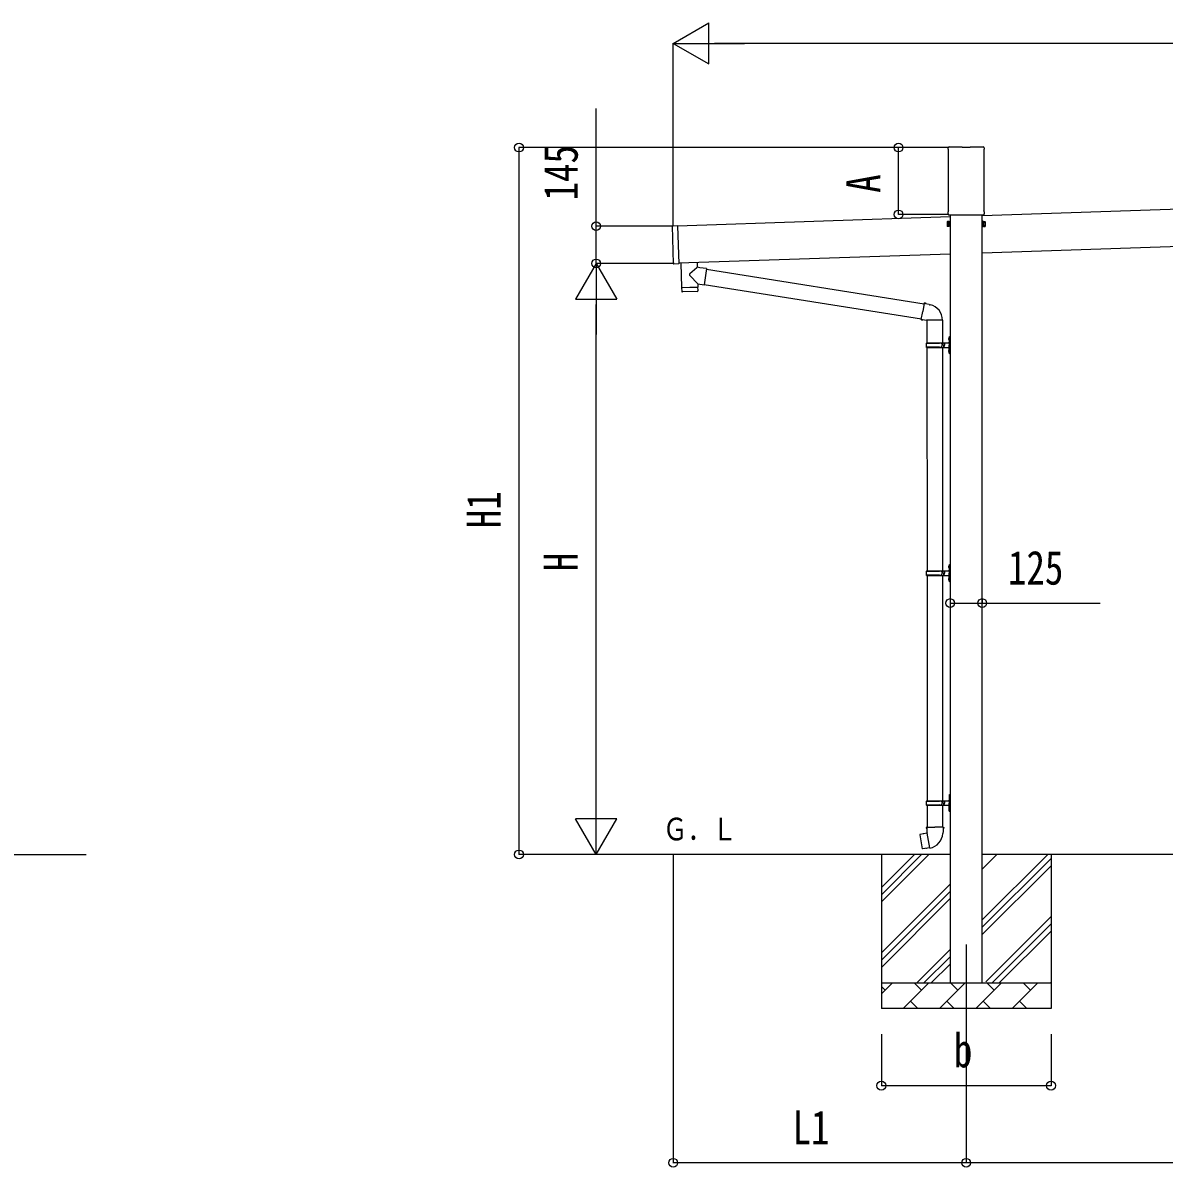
# Model space of a CAD drawing. Units: millimetres, scale not verified. Extents: x -16820 to 16820, y -11880 to 11880.
# Drawn here: x -7907 to -3467, y -4200 to 253 of the extents above; entities that cross this region are included whole.
import ezdxf
from ezdxf.enums import TextEntityAlignment as Align

# ---------------------------------------------------------------- set-up
doc = ezdxf.new("R2010")
doc.units = ezdxf.units.MM
doc.header["$LTSCALE"] = 50
for name, color, linetype in [('0-0_0', 7, 'Continuous'), ('0-4_YKK_12', 2, 'Continuous'), ('0-5_YKK_13', 4, 'Continuous'), ('0-6_YKK_A1', 4, 'Continuous'), ('0-7_YKK_D', 6, 'Continuous')]:
    doc.layers.add(name, color=color, linetype=linetype)
doc.styles.add('ＭＳ ゴシック', font='')
doc.styles.get('ＭＳ ゴシック').set_extended_font_data('MS Gothic')

msp = doc.modelspace()

# ---------------------------------------------------------------- linework, layer by layer
at = {"layer": '0-4_YKK_12'}
msp.add_line((-4237.37, -3333.48), (-4237.37, -3833.48), dxfattribs=at)
at = {"layer": '0-5_YKK_13'}
for p, q in [((-4307.62, -238.42), (-4307.62, -233.47)), ((-4305.83, -241.89), (-4305.83, -241.89)), ((-4305.62, -242.3), (-4305.62, -242.3)), ((-4305.62, -479.05), (-4305.62, -242.3)), ((-4303.37, -229.22), (-4253.37, -229.22)), ((-4252.87, -232.22), (-4252.87, -229.72)), ((-4221.87, -232.22), (-4252.87, -232.22)), ((-4221.87, -229.72), (-4221.87, -232.22)), ((-4221.37, -229.22), (-4171.37, -229.22)), ((-4169.12, -242.3), (-4169.12, -242.3)), ((-4169.12, -242.3), (-4169.12, -479.05)), ((-4168.91, -241.89), (-4168.91, -241.89)), ((-4167.12, -233.47), (-4167.12, -238.42)), ((-4307.62, -490.92), (-4307.62, -482.92)), ((-4305.83, -479.46), (-4305.83, -479.46)), ((-4305.62, -479.05), (-4305.62, -479.05)), ((-4169.12, -479.05), (-4169.12, -479.05)), ((-4168.91, -479.46), (-4168.91, -479.46)), ((-4167.12, -482.92), (-4167.12, -490.92)), ((-4305.92, -494.32), (-4305.92, -494.32)), ((-4305.46, -494.42), (-4169.28, -494.42)), ((-5375.32, -685.6), (-5380.25, -537.68)), ((-5379.76, -537.16), (-5360.77, -536.53)), ((-5360.26, -537.01), (-5355.33, -684.93)), ((-5355.81, -685.45), (-5374.8, -686.08)), ((-5284, -680.55), (-5283.39, -698.73)), ((-5247.79, -703.8), (-5256.76, -766.86)), ((-5248.05, -705.62), (-4401.24, -840.45)), ((-5281.24, -763.38), (-5312.73, -730.87)), ((-5344.77, -778.52), (-5344.1, -791.56)), ((-5283.5, -792.49), (-5341.01, -794.41)), ((-5340.3, -777.37), (-5340.25, -778.37)), ((-5285.33, -775.54), (-5285.32, -776.54)), ((-5281.24, -763.38), (-5256.76, -766.86)), ((-5281.24, -763.38), (-5280.84, -775.39)), ((-5256.5, -765.03), (-4411.66, -899.54)), ((-4400.92, -838.63), (-4406.45, -870)), ((-4400.92, -838.63), (-4399.78, -836.65)), ((-4399.78, -836.65), (-4396.22, -837.28)), ((-4396.22, -837.28), (-4395.8, -839.62)), ((-4381.29, -842.45), (-4379.6, -844.08)), ((-4379.6, -844.08), (-4377.48, -844.53)), ((-4411.98, -901.36), (-4406.45, -870)), ((-4411.98, -901.36), (-4411.59, -903.61)), ((-4411.98, -901.36), (-4406.83, -902.18)), ((-4411.59, -903.61), (-4408.02, -904.24)), ((-4408.02, -904.24), (-4406.83, -902.18)), ((-4406.83, -902.18), (-4392.23, -904.49)), ((-4392.23, -904.49), (-4390.02, -903.51)), ((-4329.72, -903.9), (-4390.91, -903.9)), ((-4389.87, -903.9), (-4389.87, -992.26)), ((-4329.87, -903.9), (-4329.87, -992.26)), ((-4306.17, -975.11), (-4304.13, -976.1)), ((-4304.9, -973.1), (-4304.27, -973.1)), ((-4304.9, -973.1), (-4304.9, -981.4)), ((-4304.27, -973.1), (-4304.27, -981.4)), ((-4304.27, -973.1), (-4303.87, -973.5)), ((-4304.13, -976.1), (-4303.52, -977.25)), ((-4303.87, -969.26), (-4300.87, -967.76)), ((-4303.87, -969.26), (-4303.87, -1001.26)), ((-4303.87, -973.5), (-4303.87, -981)), ((-4300.87, -967.76), (-4300.87, -1001.26)), ((-4300.87, -967.76), (-4299.87, -967.76)), ((-4299.87, -967.76), (-4299.87, -1001.26)), ((-4392.87, -994.26), (-4342.54, -994.26)), ((-4392.87, -1008.26), (-4342.54, -1008.26)), ((-4391.87, -992.26), (-4305.87, -992.26)), ((-4391.87, -992.26), (-4391.87, -994.26)), ((-4391.87, -1010.26), (-4391.87, -1008.26)), ((-4391.87, -1010.26), (-4305.87, -1010.26)), ((-4389.87, -1010.26), (-4388.87, -1879.74)), ((-4332.87, -992.26), (-4332.87, -996.76)), ((-4332.87, -996.76), (-4330.87, -996.76)), ((-4332.87, -1010.26), (-4332.87, -1005.76)), ((-4332.87, -1005.76), (-4330.87, -1005.76)), ((-4330.87, -996.76), (-4330.87, -1001.26)), ((-4330.87, -1005.76), (-4330.87, -1001.26)), ((-4329.87, -1010.26), (-4328.87, -1879.74)), ((-4324.87, -992.26), (-4324.87, -1001.26)), ((-4324.87, -996.76), (-4321.87, -996.76)), ((-4324.87, -1010.26), (-4324.87, -1001.26)), ((-4324.87, -1005.76), (-4321.87, -1005.76)), ((-4321.87, -996.76), (-4321.87, -1001.26)), ((-4321.87, -1005.76), (-4321.87, -1001.26)), ((-4306.17, -1023.11), (-4304.13, -1024.1)), ((-4304.9, -981.4), (-4304.27, -981.4)), ((-4304.9, -1021.1), (-4304.27, -1021.1)), ((-4304.9, -1021.1), (-4304.9, -1029.4)), ((-4304.27, -981.4), (-4303.87, -981)), ((-4304.27, -1021.1), (-4304.27, -1029.4)), ((-4304.27, -1021.1), (-4303.87, -1021.5)), ((-4304.13, -1024.1), (-4303.52, -1025.25)), ((-4303.87, -1033.26), (-4303.87, -1001.26)), ((-4303.87, -1021.5), (-4303.87, -1029)), ((-4300.87, -1034.76), (-4300.87, -1001.26)), ((-4299.87, -1034.76), (-4299.87, -1001.26)), ((-4304.9, -1029.4), (-4304.27, -1029.4)), ((-4304.27, -1029.4), (-4303.87, -1029)), ((-4303.87, -1033.26), (-4300.87, -1034.76)), ((-4300.87, -1034.76), (-4299.87, -1034.76)), ((-4306.17, -1862.6), (-4304.13, -1863.59)), ((-4304.9, -1860.59), (-4304.27, -1860.59)), ((-4304.9, -1860.59), (-4304.9, -1868.89)), ((-4304.9, -1868.89), (-4304.27, -1868.89)), ((-4304.27, -1860.59), (-4304.27, -1868.89)), ((-4304.27, -1860.59), (-4303.87, -1860.99)), ((-4304.27, -1868.89), (-4303.87, -1868.49)), ((-4304.13, -1863.59), (-4303.52, -1864.74)), ((-4303.87, -1856.74), (-4300.87, -1855.24)), ((-4303.87, -1856.74), (-4303.87, -1888.74)), ((-4303.87, -1860.99), (-4303.87, -1868.49)), ((-4300.87, -1855.24), (-4300.87, -1888.74)), ((-4300.87, -1855.24), (-4299.87, -1855.24)), ((-4299.87, -1855.24), (-4299.87, -1888.74)), ((-4392.87, -1881.74), (-4342.54, -1881.74)), ((-4392.87, -1895.74), (-4342.54, -1895.74)), ((-4391.87, -1879.74), (-4305.87, -1879.74)), ((-4391.87, -1879.74), (-4391.87, -1881.74)), ((-4391.87, -1897.74), (-4391.87, -1895.74)), ((-4391.87, -1897.74), (-4305.87, -1897.74)), ((-4388.87, -1897.74), (-4388.87, -2774.48)), ((-4332.87, -1879.74), (-4332.87, -1884.24)), ((-4332.87, -1884.24), (-4330.87, -1884.24)), ((-4332.87, -1897.74), (-4332.87, -1893.24)), ((-4332.87, -1893.24), (-4330.87, -1893.24)), ((-4330.87, -1884.24), (-4330.87, -1888.74)), ((-4330.87, -1893.24), (-4330.87, -1888.74)), ((-4328.87, -1897.74), (-4328.87, -2774.48)), ((-4324.87, -1879.74), (-4324.87, -1888.74)), ((-4324.87, -1884.24), (-4321.87, -1884.24)), ((-4324.87, -1897.74), (-4324.87, -1888.74)), ((-4324.87, -1893.24), (-4321.87, -1893.24)), ((-4321.87, -1884.24), (-4321.87, -1888.74)), ((-4321.87, -1893.24), (-4321.87, -1888.74)), ((-4306.17, -1910.6), (-4304.13, -1911.59)), ((-4304.9, -1908.59), (-4304.27, -1908.59)), ((-4304.9, -1908.59), (-4304.9, -1916.89)), ((-4304.27, -1908.59), (-4304.27, -1916.89)), ((-4304.27, -1908.59), (-4303.87, -1908.99)), ((-4304.13, -1911.59), (-4303.52, -1912.74)), ((-4303.87, -1920.74), (-4303.87, -1888.74)), ((-4303.87, -1908.99), (-4303.87, -1916.49)), ((-4300.87, -1922.24), (-4300.87, -1888.74)), ((-4299.87, -1922.24), (-4299.87, -1888.74)), ((-4304.9, -1916.89), (-4304.27, -1916.89)), ((-4304.27, -1916.89), (-4303.87, -1916.49)), ((-4303.87, -1920.74), (-4300.87, -1922.24)), ((-4300.87, -1922.24), (-4299.87, -1922.24)), ((-4303.87, -2751.48), (-4300.87, -2749.98)), ((-4303.87, -2751.48), (-4303.87, -2783.48)), ((-4300.87, -2749.98), (-4300.87, -2783.48)), ((-4300.87, -2749.98), (-4299.87, -2749.98)), ((-4299.87, -2749.98), (-4299.87, -2783.48)), ((-4392.87, -2776.48), (-4342.54, -2776.48)), ((-4392.87, -2790.48), (-4342.54, -2790.48)), ((-4391.87, -2774.48), (-4305.87, -2774.48)), ((-4391.87, -2774.48), (-4391.87, -2776.48)), ((-4391.87, -2792.48), (-4391.87, -2790.48)), ((-4391.87, -2792.48), (-4305.87, -2792.48)), ((-4388.87, -2792.48), (-4388.87, -2877.4)), ((-4332.87, -2774.48), (-4332.87, -2778.98)), ((-4332.87, -2778.98), (-4330.87, -2778.98)), ((-4332.87, -2792.48), (-4332.87, -2787.98)), ((-4332.87, -2787.98), (-4330.87, -2787.98)), ((-4330.87, -2778.98), (-4330.87, -2783.48)), ((-4330.87, -2787.98), (-4330.87, -2783.48)), ((-4328.87, -2792.48), (-4328.87, -2877.4)), ((-4324.87, -2774.48), (-4324.87, -2783.48)), ((-4324.87, -2778.98), (-4321.87, -2778.98)), ((-4324.87, -2792.48), (-4324.87, -2783.48)), ((-4324.87, -2787.98), (-4321.87, -2787.98)), ((-4321.87, -2778.98), (-4321.87, -2783.48)), ((-4321.87, -2787.98), (-4321.87, -2783.48)), ((-4303.87, -2815.48), (-4303.87, -2783.48)), ((-4300.87, -2816.98), (-4300.87, -2783.48)), ((-4299.87, -2816.98), (-4299.87, -2783.48)), ((-4303.87, -2815.48), (-4300.87, -2816.98)), ((-4300.87, -2816.98), (-4299.87, -2816.98)), ((-4390.72, -2877.4), (-4392.87, -2878.19)), ((-4392.87, -2878.19), (-4392.87, -2881.8)), ((-4392.87, -2881.8), (-4390.63, -2882.62)), ((-4390.72, -2877.4), (-4358.87, -2877.4)), ((-4390.72, -2877.4), (-4390.63, -2882.62)), ((-4390.63, -2882.62), (-4390.37, -2897.4)), ((-4327.02, -2877.4), (-4358.87, -2877.4)), ((-4324.87, -2881.8), (-4327.11, -2882.62)), ((-4327.02, -2877.4), (-4324.87, -2878.19)), ((-4324.87, -2878.19), (-4324.87, -2881.8)), ((-4417.33, -2905.86), (-4418.14, -2907.03)), ((-4418.14, -2907.03), (-4408.52, -2961.58)), ((-4389.46, -2900.61), (-4417.33, -2905.86)), ((-4404.59, -2903.25), (-4404.8, -2903.5)), ((-4390.37, -2897.4), (-4389.02, -2899.4)), ((-4379.11, -2957.9), (-4389.24, -2900.43)), ((-4389.22, -2899.61), (-4389.22, -2900.31)), ((-4389.02, -2899.4), (-4389.05, -2899.41)), ((-4328.68, -2899.35), (-4328.76, -2901.51)), ((-4327.37, -2897.4), (-4328.68, -2899.35)), ((-4394.5, -2960.5), (-4394.78, -2960.34)), ((-4378.81, -2958.67), (-4379.05, -2958))]:
    msp.add_line(p, q, dxfattribs=at)
for points in [[(-4305.81, -494.39), (-4305.87, -494.36), (-4305.92, -494.32)], [(-4305.64, -494.42), (-4305.8, -494.39), (-4305.81, -494.39)], [(-4305.75, -494.33), (-4305.62, -494.4), (-4305.46, -494.42)], [(-4305.46, -494.42), (-4305.62, -494.42), (-4305.62, -494.42), (-4305.64, -494.42)], [(-4169.1, -494.42), (-4169.12, -494.42), (-4169.12, -494.42), (-4169.28, -494.42)], [(-4168.93, -494.39), (-4169.09, -494.42), (-4169.1, -494.42)], [(-4168.82, -494.32), (-4168.82, -494.32), (-4168.93, -494.39)], [(-5347.96, -682.68), (-5344.8, -777.52), (-5280.84, -775.39)], [(-5283.39, -698.73), (-5285.48, -700.5), (-5312.7, -723.54)], [(-5247.79, -703.8), (-5273.71, -700.11), (-5283.39, -698.73)], [(-5280.6, -789.44), (-5280.8, -776.39), (-5344.77, -778.52)], [(-4400.92, -838.63), (-4395.8, -839.62), (-4381.29, -842.45)], [(-4306.17, -979.4), (-4304.13, -978.4), (-4303.52, -977.25)], [(-4306.17, -1027.4), (-4304.13, -1026.4), (-4303.52, -1025.25)], [(-4306.17, -1866.89), (-4304.13, -1865.89), (-4303.52, -1864.74)], [(-4306.17, -1914.89), (-4304.13, -1913.89), (-4303.52, -1912.74)], [(-4327.02, -2877.4), (-4327.11, -2882.62), (-4327.37, -2897.4)], [(-4402.34, -2903.03), (-4402.62, -2902.88), (-4404.59, -2903.25)], [(-4379.38, -2957.81), (-4407.36, -2962.41), (-4408.52, -2961.58)], [(-4392.31, -2959.93), (-4392.52, -2960.17), (-4394.5, -2960.5)]]:
    msp.add_lwpolyline(points, dxfattribs=at)
for centre, radius, start, end in [((-4303.37, -233.47), 4.25, 90, 180), ((-4303.37, -238.42), 4.25, 180, 234.62358), ((-4306.12, -242.3), 0.5, 0.0463, 54.58271), ((-4171.37, -233.47), 4.25, 0, 90), ((-4168.62, -242.3), 0.5, 125.41729, 179.9537), ((-4171.37, -238.42), 4.25, 305.37642, 0), ((-4303.37, -482.92), 4.25, 125.37642, 180), ((-4306.12, -479.05), 0.5, 305.41588, 359.95511), ((-4168.62, -479.05), 0.5, 180.04713, 234.58188), ((-4171.37, -482.92), 4.25, 0, 54.62358), ((-4303.37, -490.92), 4.25, 180, 233.11111), ((-4171.37, -490.92), 4.25, 306.88889, 0), ((-5379.75, -537.66), 0.5, 91.90882, 181.90882), ((-5360.76, -537.03), 0.5, 1.90882, 91.90882), ((-5374.82, -685.58), 0.5, 181.90882, 271.90882), ((-5355.83, -684.95), 0.5, 271.90882, 1.90882), ((-5309.31, -727.22), 5, 132.56466, 226.88314), ((-5341.11, -791.41), 3, 182.90915, 271.95747), ((-5283.6, -789.49), 3, 271.90915, 0.90915), ((-4390.02, -903.51), 60.3, 359.62495, 78), ((-4300.57, -977.25), 6, 136.21765, 223.78235), ((-4344.12, -1001.26), 49.25, 171.82876, 180.00002), ((-4344.12, -1001.26), 49.25, 180.00002, 188.17127), ((-4342.54, -992.26), 2, 270, 359.99998), ((-4342.54, -1010.26), 2, 0.00005, 90.00004), ((-4300.57, -1025.25), 6, 136.21765, 223.78235), ((-4305.87, -990.26), 2, 270, 359.99998), ((-4305.87, -1012.26), 2, 0.00005, 90.00004), ((-4300.57, -1864.74), 6, 136.21765, 223.78235), ((-4344.12, -1888.74), 49.25, 171.82876, 180.00002), ((-4344.12, -1888.74), 49.25, 180.00002, 188.17127), ((-4342.54, -1879.74), 2, 270, 359.99998), ((-4342.54, -1897.74), 2, 0.00005, 90.00004), ((-4300.57, -1912.74), 6, 136.21765, 223.78235), ((-4305.87, -1877.74), 2, 270, 359.99998), ((-4305.87, -1899.74), 2, 0.00005, 90.00004), ((-4344.12, -2783.48), 49.25, 171.82876, 180.00002), ((-4344.12, -2783.48), 49.25, 180.00002, 188.17127), ((-4342.54, -2774.48), 2, 270, 359.99998), ((-4342.54, -2792.48), 2, 0.00005, 90.00004), ((-4305.87, -2772.48), 2, 270, 359.99998), ((-4305.87, -2794.48), 2, 0.00005, 90.00004), ((-4389.52, -2900.31), 0.3, 280.66842, 0), ((-4389.02, -2899.61), 0.2, 100, 180), ((-4389.02, -2899.4), 60.3, 279.96938, 358), ((-4379.33, -2958.11), 0.3, 20, 99.33158), ((-4378.62, -2958.6), 0.2, 200, 279.96938)]:
    msp.add_arc(centre, radius, start, end, dxfattribs=at)
for centre, major_axis, ratio, start_param, end_param in [((-4253.31, -229.66), (0.481, -0.181), 0.828259, 1.9947436, 1.996569), ((-4253.37, -229.72), (0.354, 0.354), 0.999467, 5.4996506, 7.06672), ((-4253.31, -229.66), (-0.181, 0.481), 0.828259, 4.2866163, 4.2884417), ((-4221.37, -229.72), (-0.354, 0.354), 0.999467, 5.4996506, 7.06672), ((-4221.43, -229.66), (0.181, 0.481), 0.828259, 1.9947436, 1.996569), ((-4221.43, -229.66), (0.481, 0.181), 0.828259, 1.1450236, 1.146849)]:
    msp.add_ellipse(centre, major_axis=major_axis, ratio=ratio, start_param=start_param, end_param=end_param, dxfattribs=at)
at = {"layer": '0-6_YKK_A1'}
for p, q in [((-1199.87, -399.39), (-4174.87, -498.54)), ((-4299.87, -502.67), (-5360.23, -538.01)), ((-4311.37, -521.22), (-4310.61, -519.91)), ((-4311.37, -521.22), (-4311.37, -538.22)), ((-4304.37, -524.82), (-4310.61, -524.82)), ((-4299.87, -494.42), (-4299.87, -3483.48)), ((-4174.87, -3483.48), (-4174.87, -494.42)), ((-4170.37, -524.82), (-4164.13, -524.82)), ((-4163.37, -521.22), (-4164.13, -519.91)), ((-4163.37, -521.22), (-4163.37, -538.22)), ((-4311.37, -538.22), (-4310.61, -539.54)), ((-4304.37, -534.63), (-4310.61, -534.63)), ((-4304.37, -539.54), (-4310.61, -539.54)), ((-4301.87, -538.92), (-4304.37, -538.92)), ((-1199.87, -544.47), (-4174.87, -643.62)), ((-4172.87, -538.92), (-4170.37, -538.92)), ((-4170.37, -534.63), (-4164.13, -534.63)), ((-4170.37, -539.54), (-4164.13, -539.54)), ((-4163.37, -538.22), (-4164.13, -539.54)), ((-4299.87, -647.78), (-5355.39, -682.96)), ((-8430.2, -2983.48), (-7660.2, -2983.48)), ((-4299.87, -2983.48), (-5496.98, -2983.48)), ((-4567.37, -2983.48), (-4567.37, -3583.48)), ((-4567.37, -3168.53), (-4382.32, -2983.48)), ((-4567.37, -3140.24), (-4410.61, -2983.48)), ((-4567.37, -3111.96), (-4438.89, -2983.48)), ((-1199.87, -2983.48), (-4174.87, -2983.48)), ((-4174.87, -3238.58), (-3919.77, -2983.48)), ((-4174.87, -3040.59), (-4117.76, -2983.48)), ((-3907.37, -2983.48), (-3907.37, -3583.48)), ((-4174.87, -3266.86), (-3907.37, -2999.36)), ((-4174.87, -3295.15), (-3907.37, -3027.65)), ((-4567.37, -3366.52), (-4299.87, -3099.02)), ((-4567.37, -3394.8), (-4299.87, -3127.3)), ((-4567.37, -3423.09), (-4299.87, -3155.59)), ((-4161.27, -3479.53), (-3907.37, -3225.64)), ((-4136.93, -3483.48), (-3907.37, -3253.92)), ((-4108.65, -3483.48), (-3907.37, -3282.2)), ((-4429.77, -3483.48), (-4299.87, -3353.58)), ((-4401.49, -3483.48), (-4299.87, -3381.86)), ((-4373.2, -3483.48), (-4299.87, -3410.15)), ((-4567.37, -3483.48), (-3907.37, -3483.48)), ((-4567.37, -3526.37), (-4524.48, -3483.48)), ((-4553.03, -3512.03), (-4567.37, -3497.69)), ((-4483.06, -3583.48), (-4383.06, -3483.48)), ((-4411.61, -3512.03), (-4440.16, -3483.48)), ((-4341.64, -3583.48), (-4241.64, -3483.48)), ((-4270.19, -3512.03), (-4298.74, -3483.48)), ((-4200.21, -3583.48), (-4100.21, -3483.48)), ((-4128.77, -3512.03), (-4157.32, -3483.48)), ((-4058.79, -3583.48), (-3958.79, -3483.48)), ((-3987.35, -3512.03), (-4015.9, -3483.48)), ((-3910.66, -3483.48), (-3907.37, -3480.19)), ((-4454.5, -3554.92), (-4425.95, -3583.48)), ((-4313.08, -3554.92), (-4284.53, -3583.48)), ((-4171.66, -3554.92), (-4143.11, -3583.48)), ((-4030.24, -3554.92), (-4001.69, -3583.48)), ((-3907.37, -3583.48), (-4567.37, -3583.48))]:
    msp.add_line(p, q, dxfattribs=at)
for points in [[(-4304.37, -539.54), (-4304.37, -519.91), (-4310.61, -519.91)], [(-4304.37, -538.92), (-4304.37, -520.52), (-4301.87, -520.52)], [(-4170.37, -538.92), (-4170.37, -520.52), (-4172.87, -520.52)], [(-4170.37, -539.54), (-4170.37, -519.91), (-4164.13, -519.91)]]:
    msp.add_lwpolyline(points, dxfattribs=at)
for points in [[(-4301.87, -540.22), (-4301.87, -519.22), (-4299.87, -519.22), (-4299.87, -540.22)], [(-4172.87, -540.22), (-4172.87, -519.22), (-4174.87, -519.22), (-4174.87, -540.22)]]:
    msp.add_lwpolyline(points, close=True, dxfattribs=at)
for centre, radius, start, end in [((-4307.03, -522.36), 4.34, 145.61575, 214.38425), ((-4295.13, -529.72), 16.24, 162.41205, 197.58795), ((-4167.72, -522.36), 4.34, 325.61575, 34.38425), ((-4179.61, -529.72), 16.24, 342.41205, 17.58795), ((-4307.03, -537.08), 4.34, 145.61575, 214.38425), ((-4167.72, -537.08), 4.34, 325.61575, 34.38425)]:
    msp.add_arc(centre, radius, start, end, dxfattribs=at)
at = {"layer": '0-7_YKK_D'}
for p, q in [((-5376.88, 172.59), (-5238.32, 252.59)), ((-5238.32, 92.59), (-5238.32, 252.59)), ((-5376.88, -538.58), (-5376.88, 173.59)), ((-5376.88, 172.59), (-5238.32, 92.59)), ((-5376.88, 172.59), (-5099.75, 172.59)), ((-105.11, 172.59), (-5216.88, 172.59)), ((-4304.37, -232.72), (-5977.88, -232.72)), ((-5976.88, -2983.48), (-5976.88, -232.72)), ((-4304.37, -232.72), (-4501.24, -232.72)), ((-4500.24, -492.72), (-4500.24, -232.72)), ((-4304.37, -492.72), (-4501.24, -492.72)), ((-5376.92, -538.53), (-5677.88, -538.53)), ((-5676.88, -683.48), (-5756.88, -822.04)), ((-5372.79, -683.48), (-5677.88, -683.48)), ((-5373.79, -683.48), (-5677.88, -683.48)), ((-5676.88, -683.48), (-5596.88, -822.04)), ((-5676.88, -683.48), (-5676.88, -960.61)), ((-5756.88, -822.04), (-5596.88, -822.04)), ((-5676.88, -2823.48), (-5676.88, -843.48)), ((-4299.87, -1988.95), (-4299.87, -2006.21)), ((-4174.87, -1988.95), (-4174.87, -2006.21)), ((-5676.88, -2983.48), (-5676.88, -2706.35)), ((-5676.88, -2983.48), (-5756.88, -2844.91)), ((-5596.88, -2844.91), (-5756.88, -2844.91)), ((-5676.88, -2983.48), (-5596.88, -2844.91)), ((-4300.87, -2983.48), (-5977.88, -2983.48)), ((-5497.98, -2983.48), (-5677.88, -2983.48)), ((-5376.88, -2984.48), (-5376.88, -4184.48)), ((-4567.37, -3683.48), (-4567.37, -3884.48)), ((-3907.37, -3683.48), (-3907.37, -3884.48)), ((-4237.37, -3834.48), (-4237.37, -4184.48)), ((-4237.37, -3834.48), (-4237.37, -4184.48)), ((-4567.37, -3883.48), (-3907.37, -3883.48)), ((-4237.37, -4183.48), (-5376.88, -4183.48)), ((-1137.37, -4183.48), (-4237.37, -4183.48))]:
    msp.add_line(p, q, dxfattribs=at)
for points in [[(-5676.88, -683.48), (-5676.88, -538.53), (-5676.88, -80.13)], [(-4299.87, -2005.21), (-4174.87, -2005.21), (-3716.47, -2005.21)]]:
    msp.add_lwpolyline(points, dxfattribs=at)
for centre in [(-5976.88, -232.72), (-4500.24, -232.72), (-4500.24, -492.72), (-5676.88, -538.53), (-5676.88, -683.48), (-4299.87, -2005.21), (-4174.87, -2005.21), (-5976.88, -2983.48), (-4567.37, -3883.48), (-3907.37, -3883.48), (-5376.88, -4183.48), (-4237.37, -4183.48), (-4237.37, -4183.48)]:
    msp.add_circle(centre, 17, dxfattribs=at)

# ---------------------------------------------------------------- texts
at = {"layer": '0-0_0', "style": 'ＭＳ ゴシック', "width": 0.8}
msp.add_text('Ｇ．Ｌ', height=87.98, dxfattribs=at).set_placement((-5417.41, -2955.03), align=Align.BOTTOM_LEFT)
at = {"layer": '0-7_YKK_D', "style": 'ＭＳ ゴシック', "width": 0.8}
for s, p in [('145', (-5708.88, -438.53)), ('A', (-4532.24, -408.72)), ('H1', (-6008.88, -1713.7)), ('H', (-5708.88, -1881.48))]:
    msp.add_text(s, height=132, rotation=90, dxfattribs=at).set_placement(p, align=Align.BOTTOM_LEFT)
for s, p in [('125', (-4074.87, -1973.21)), ('b', (-4285.37, -3851.48)), ('L1', (-4912.73, -4151.48))]:
    msp.add_text(s, height=132, dxfattribs=at).set_placement(p, align=Align.BOTTOM_LEFT)

doc.saveas('drawing.dxf')
